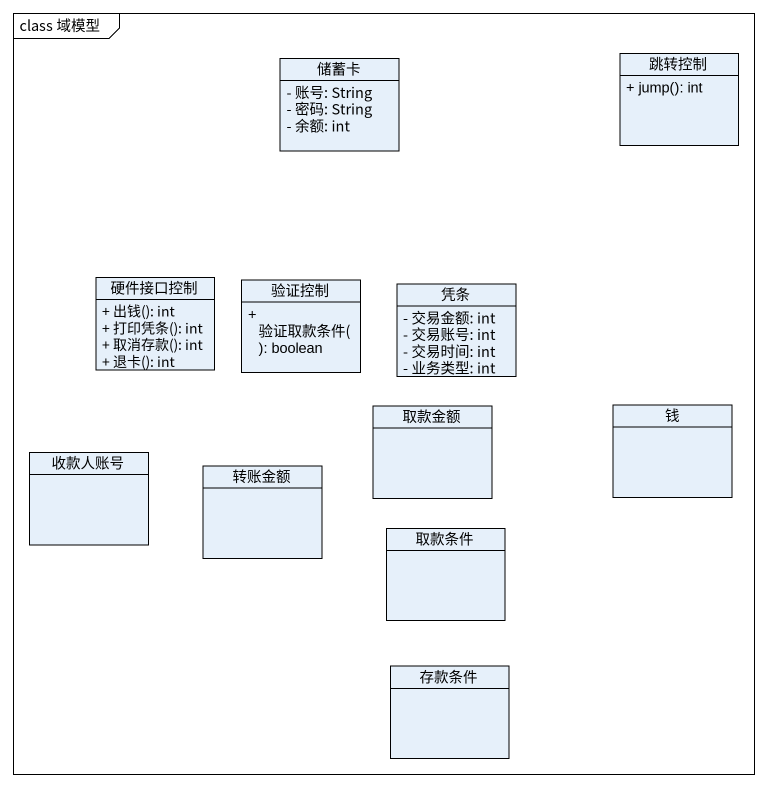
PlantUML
@startuml
mainframe class 域模型
hide circle
hide empty members
skinparam classAttributeIconSize 0
class 储蓄卡 {
  - 账号: String
  - 密码: String
  - 余额: int
}
class 跳转控制 {
  + jump(): int
}
class 硬件接口控制 {
  + 出钱(): int
  + 打印凭条(): int
  + 取消存款(): int
  + 退卡(): int
}
class 验证控制 {
  + 验证取款条件(): boolean
}
class 凭条 {
  - 交易金额: int
  - 交易账号: int
  - 交易时间: int
  - 业务类型: int
}
class 收款人账号
class 取款金额
class 钱
class 转账金额
class 取款条件
class 存款条件
@enduml
